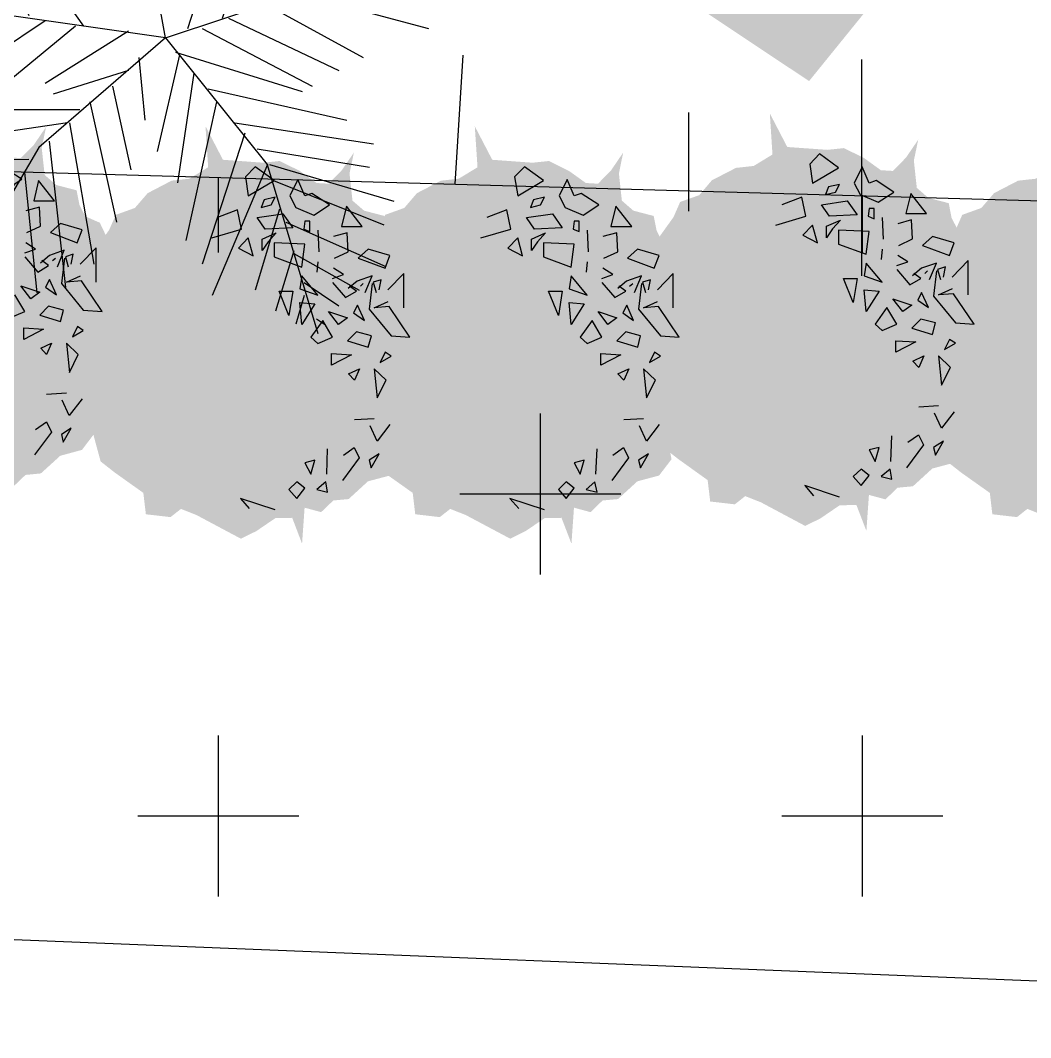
# Model space of a CAD drawing. Header units: millimetres. Extents: x 1933 to 24107, y 1228 to 18074.
# Drawn here: x 21307 to 22303, y 1228 to 2231 of the extents above; entities that cross this region are included whole.
import ezdxf

# ---------------------------------------------------------------- set-up
doc = ezdxf.new("R2010")
doc.units = ezdxf.units.MM
doc.layers.add('marc det', color=74, linetype='Continuous', lineweight=18)
doc.styles.add('ATTR', font='romans.shx', dxfattribs={"width": 0.8, "height": 0.470416})

# ---------------------------------------------------------------- blocks, each defined once
blk = doc.blocks.new('fff')
at = {"color": 93}
for p, q in [((80799.9, 23710.9), (80683.3, 24344.1)), ((80686.8, 24306.7), (80654.6, 24332.5)), ((80698.9, 24286.1), (80727, 24332.5)), ((80702.9, 24234.5), (80610.4, 24296.4)), ((80715, 24193.2), (80771.3, 24260.3)), ((80735.1, 24110.7), (80851.8, 24244.8)), ((80719, 24152), (80558.1, 24229.3)), ((80743.1, 24017.9), (80916.2, 24229.3)), ((80743.1, 24023), (80525.9, 24162.3)), ((80767.3, 23894.1), (80896, 24131.3)), ((80759.2, 23925), (80493.7, 24105.5)), ((81099.8, 23810.9), (81333.1, 24110.8)), ((81101.3, 23811.5), (81145.5, 24110.7)), ((81290.4, 24115.9), (81302.4, 24074.6)), ((81230, 24090.1), (81266.2, 24028.2)), ((80980.5, 23775.4), (81057, 24059.1)), ((81044.9, 23790.9), (81105.3, 24069.4)), ((81189.8, 24074.6), (81213.9, 23961.1)), ((81153.6, 24054), (81161.6, 23894.1)), ((81286.3, 24043.6), (81366.8, 24054)), ((80260.3, 23945.6), (80252.3, 24033.3)), ((80316.6, 24028.2), (80328.7, 23883.7)), ((80405.2, 24023), (80529.9, 23754.8)), ((80373, 24002.4), (80413.2, 23796.1)), ((80787.4, 23785.7), (80900.1, 24007.5)), ((80912.1, 23749.6), (80996.6, 24002.4)), ((80450.1, 23760.9), (80216.8, 23994.2)), ((80638.5, 23734.2), (80457.5, 23992.1)), ((80843.7, 23729), (80924.2, 23981.7)), ((81250.1, 23997.2), (81342.7, 23986.9)), ((80529.9, 23976.6), (80767.3, 23863.1)), ((80272.4, 23930.2), (80179.8, 23914.7)), ((81201.8, 23930.2), (81334.6, 23909.5)), ((81169.6, 23894.1), (81342.7, 23832.2)), ((80348.8, 23863.1), (80187.9, 23832.2)), ((80570.1, 23863.1), (80787.4, 23765.1)), ((81129.4, 23847.6), (81334.6, 23780.6)), ((80799.9, 23710.9), (81099.8, 23810.9)), ((80429.3, 23780.6), (80220.1, 23770.3)), ((81069.1, 23796.1), (81318.5, 23729)), ((80799.9, 23710.9), (80450.1, 23760.9)), ((81000.7, 23775.4), (81189.8, 23672.3)), ((80485.6, 23749.6), (80268.4, 23646.5)), ((80562.1, 23744.5), (80377, 23620.7)), ((80924.2, 23749.6), (81141.5, 23646.5)), ((80622.4, 23734.2), (80465.5, 23605.2)), ((80727, 23723.8), (80562.1, 23620.7)), ((80871.9, 23729), (81089.2, 23615.5)), ((80799.9, 23710.9), (80550, 23494.4)), ((80799.9, 23710.9), (80999.9, 23461)), ((80827.6, 23677.4), (80783.4, 23486.6)), ((80819.6, 23682.6), (81069.1, 23605.2)), ((80747.2, 23672.3), (80759.2, 23548.5)), ((80727, 23646.5), (80578.2, 23600)), ((80855.8, 23641.3), (80823.6, 23424.7)), ((80694.9, 23615.5), (80731.1, 23450.4)), ((80884, 23610.4), (81157.6, 23548.5)), ((80650.6, 23584.6), (80702.9, 23347.3)), ((80900.1, 23584.6), (80839.7, 23311.2)), ((80630.5, 23569.1), (80465.5, 23569.1)), ((80606.3, 23543.3), (80324.7, 23502)), ((80610.4, 23543.3), (80658.7, 23264.7)), ((80936.3, 23543.3), (81209.9, 23502)), ((80956.4, 23522.7), (80871.9, 23264.7)), ((80570.1, 23507.2), (80602.3, 23218.3)), ((80550, 23494.4), (80383.4, 23211.1)), ((80980.5, 23491.7), (81201.8, 23455.6)), ((80529.9, 23471.1), (80328.7, 23465.9)), ((81000.7, 23460.8), (80892, 23202.8)), ((80999.9, 23461), (81099.8, 23127.8)), ((81004.7, 23460.8), (81250.1, 23388.5)), ((80521.8, 23445.3), (80546, 23208)), ((80501.7, 23419.5), (80352.8, 23424.7)), ((81012.7, 23429.8), (81230, 23342.1)), ((80485.6, 23388.5), (80324.7, 23362.8)), ((80477.6, 23367.9), (80489.7, 23223.5)), ((81024.8, 23373.1), (80976.5, 23213.2)), ((81036.9, 23347.3), (81234, 23259.6)), ((80457.5, 23331.8), (80328.7, 23316.3)), ((80437.3, 23300.9), (80445.4, 23218.3)), ((81053, 23290.5), (81016.7, 23171.9)), ((81053, 23285.4), (81181.7, 23213.2)), ((80417.2, 23269.9), (80344.8, 23239)), ((81073.1, 23228.6), (81141.5, 23182.2)), ((81073.1, 23202.8), (81057, 23146.1)), ((81097.2, 23156.4), (81113.3, 23146.1))]:
    blk.add_line(p, q, dxfattribs=at)
at = {"color": 93, "style": 'ATTR', "width": 0.8, "flags": 9}
blk.add_attdef('ESTCODE', (80799.9, 23710.9), '', height=0.00304, dxfattribs=at)

msp = doc.modelspace()

# ---------------------------------------------------------------- hatches: boundary and pattern name
h = msp.add_hatch(color=30)
h.set_gradient(color1=(250, 136, 5), one_color=1, tint=1, name='INVCURVED')
h.paths.add_polyline_path([(22024.3, 2589.3), (21880.8, 2625.1), (21809, 2517.5), (21653.5, 2326.3), (21761.2, 2278.5)])
h.paths.add_polyline_path([(22287.5, 2421.9), (22144, 2493.6), (21976.5, 2242.6), (22084.2, 2170.9)])
h = msp.add_hatch()
h.set_pattern_fill('CROSS', color=92, scale=50, style=0)
h.set_pattern_definition([(0, (-364657.85, -207469.06), (317.5, 317.5), [158.75, -476.25]), (90, (-364578.47, -207548.43), (-317.5, 317.5), [158.75, -476.25])])
h.paths.add_polyline_path([(16430.1, 2218.9, 0.281353), (17013.3, 1497.4), (23693.5, 1227.6), (23731, 2012.8)])
at = {"layer": 'marc det'}
for points in [[(21073.3, 1854.3), (21082.2, 1821), (21096.2, 1810.1), (21124.4, 1790.1), (21126.8, 1769), (21151.1, 1766.2), (21161.4, 1774.3), (21176.8, 1768.2), (21220.6, 1744.8), (21235.7, 1752.4), (21254.5, 1765.2), (21271.1, 1765.4), (21280.8, 1740), (21283.3, 1775.4), (21299.6, 1771), (21311.6, 1782.5), (21326.8, 1784), (21345.9, 1801.4), (21367.3, 1807.2), (21379.5, 1823.3), (21377.2, 1835), (21386.1, 1850.4), (21406, 1857.4), (21431.2, 1862.3), (21412.3, 1867.7), (21397.1, 1884.5), (21403.7, 1905.6), (21412.8, 1919.5), (21407, 1936.7), (21407, 1954.9), (21420.1, 1966.6), (21405, 1971.3), (21394.1, 1990.4), (21394.9, 2010.3), (21384.9, 2031.2), (21370.6, 2037.5), (21364.9, 2048.5), (21362, 2063.2), (21342, 2068.4), (21330.5, 2078.3), (21327.6, 2105.1), (21331.9, 2125.7), (21319.9, 2108.1), (21307.1, 2095), (21295.1, 2095.6), (21278.5, 2107.6), (21258.8, 2117.4), (21242.5, 2115.7), (21202.8, 2118.6), (21185.6, 2151.7), (21188.2, 2111.1), (21169.7, 2099.9), (21152.3, 2098), (21128.6, 2085.7), (21116, 2071.1), (21097.2, 2064.3), (21090.7, 2049.3), (21076.7, 2029.9), (21078.3, 2013.8), (21051.3, 2014.2), (21072.5, 1997.1), (21055.9, 1990.8), (21051.6, 1982.3), (21045.7, 1962), (21050.5, 1957.8), (21053.2, 1920.3), (21046.9, 1909.9), (21054.1, 1891.6), (21052.1, 1877.5), (21033.5, 1863.2), (21012.4, 1849.9), (21032.7, 1855.4), (21061.3, 1861)], [(21933.1, 1841.6), (21942, 1808.4), (21956.1, 1797.5), (21984.2, 1777.4), (21986.7, 1756.3), (22011, 1753.5), (22021.2, 1761.6), (22036.7, 1755.5), (22080.4, 1732.2), (22095.5, 1739.7), (22114.4, 1752.6), (22130.9, 1752.8), (22140.7, 1727.3), (22143.2, 1762.8), (22159.5, 1758.4), (22171.5, 1769.9), (22186.6, 1771.3), (22205.7, 1788.8), (22227.1, 1794.5), (22239.4, 1810.6), (22237.1, 1822.3), (22245.9, 1837.8), (22265.9, 1844.7), (22291, 1849.7), (22272.2, 1855.1), (22257, 1871.9), (22263.5, 1892.9), (22272.7, 1906.9), (22266.9, 1924), (22266.9, 1942.3), (22280, 1954), (22264.9, 1958.6), (22254, 1977.8), (22254.8, 1997.7), (22244.8, 2018.5), (22230.5, 2024.9), (22224.7, 2035.9), (22221.9, 2050.5), (22201.8, 2055.7), (22190.4, 2065.6), (22187.5, 2092.5), (22191.8, 2113.1), (22179.8, 2095.5), (22167, 2082.3), (22155, 2083), (22138.4, 2095), (22118.6, 2104.8), (22102.4, 2103.1), (22062.7, 2105.9), (22045.5, 2139), (22048.1, 2098.5), (22029.6, 2087.2), (22012.1, 2085.3), (21988.4, 2073.1), (21975.9, 2058.4), (21957.1, 2051.7), (21950.5, 2036.7), (21936.5, 2017.2), (21938.1, 2001.1), (21911.2, 2001.6), (21932.3, 1984.4), (21915.8, 1978.1), (21911.5, 1969.7), (21905.5, 1949.4), (21910.4, 1945.2), (21913, 1907.6), (21906.8, 1897.3), (21913.9, 1878.9), (21912, 1864.8), (21893.4, 1850.6), (21872.3, 1837.3), (21892.6, 1842.8), (21921.1, 1848.4)], [(21376.7, 1829), (21385.7, 1795.8), (21399.7, 1784.8), (21427.8, 1764.8), (21430.3, 1743.7), (21454.6, 1740.9), (21464.9, 1749), (21480.3, 1742.9), (21524, 1719.6), (21539.2, 1727.1), (21558, 1739.9), (21574.6, 1740.2), (21584.3, 1714.7), (21586.8, 1750.2), (21603.1, 1745.8), (21615.1, 1757.3), (21630.2, 1758.7), (21649.3, 1776.2), (21670.8, 1781.9), (21683, 1798), (21680.7, 1809.7), (21689.5, 1825.1), (21709.5, 1832.1), (21734.6, 1837), (21715.8, 1842.5), (21700.6, 1859.3), (21707.2, 1880.3), (21716.3, 1894.3), (21710.5, 1911.4), (21710.5, 1929.6), (21723.6, 1941.4), (21708.5, 1946), (21697.6, 1965.1), (21698.4, 1985.1), (21688.4, 2005.9), (21674.1, 2012.2), (21668.4, 2023.3), (21665.5, 2037.9), (21645.5, 2043.1), (21634, 2053), (21631.1, 2079.8), (21635.4, 2100.4), (21623.4, 2082.9), (21610.6, 2069.7), (21598.6, 2070.4), (21582, 2082.3), (21562.3, 2092.1), (21546, 2090.4), (21506.3, 2093.3), (21489.1, 2126.4), (21491.7, 2085.9), (21473.2, 2074.6), (21455.7, 2072.7), (21432.1, 2060.4), (21419.5, 2045.8), (21400.7, 2039), (21394.1, 2024.1), (21380.2, 2004.6), (21381.7, 1988.5), (21354.8, 1988.9), (21375.9, 1971.8), (21359.4, 1965.5), (21355.1, 1957.1), (21349.1, 1936.7), (21354, 1932.5), (21356.6, 1895), (21350.4, 1884.7), (21357.5, 1866.3), (21355.6, 1852.2), (21337, 1837.9), (21315.9, 1824.6), (21336.2, 1830.1), (21364.7, 1835.8)], [(21642.3, 1829), (21651.2, 1795.8), (21665.2, 1784.8), (21693.4, 1764.8), (21695.9, 1743.7), (21720.1, 1740.9), (21730.4, 1749), (21745.8, 1742.9), (21789.6, 1719.6), (21804.7, 1727.1), (21823.5, 1739.9), (21840.1, 1740.2), (21849.9, 1714.7), (21852.4, 1750.2), (21868.7, 1745.8), (21880.6, 1757.3), (21895.8, 1758.7), (21914.9, 1776.2), (21936.3, 1781.9), (21948.6, 1798), (21946.3, 1809.7), (21955.1, 1825.1), (21975.1, 1832.1), (22000.2, 1837), (21981.3, 1842.5), (21966.2, 1859.3), (21972.7, 1880.3), (21981.8, 1894.3), (21976.1, 1911.4), (21976, 1929.6), (21989.2, 1941.4), (21974, 1946), (21963.1, 1965.1), (21964, 1985.1), (21953.9, 2005.9), (21939.6, 2012.2), (21933.9, 2023.3), (21931, 2037.9), (21911, 2043.1), (21899.6, 2053), (21896.7, 2079.8), (21900.9, 2100.4), (21889, 2082.9), (21876.1, 2069.7), (21864.1, 2070.4), (21847.5, 2082.3), (21827.8, 2092.1), (21811.5, 2090.4), (21771.8, 2093.3), (21754.6, 2126.4), (21757.3, 2085.9), (21738.7, 2074.6), (21721.3, 2072.7), (21697.6, 2060.4), (21685.1, 2045.8), (21666.2, 2039), (21659.7, 2024.1), (21645.7, 2004.6), (21647.3, 1988.5), (21620.3, 1988.9), (21641.5, 1971.8), (21624.9, 1965.5), (21620.7, 1957.1), (21614.7, 1936.7), (21619.6, 1932.5), (21622.2, 1895), (21615.9, 1884.7), (21623.1, 1866.3), (21621.1, 1852.2), (21602.6, 1837.9), (21581.5, 1824.6), (21601.7, 1830.1), (21630.3, 1835.8)], [(22211.3, 1829), (22220.2, 1795.8), (22234.2, 1784.8), (22262.4, 1764.8), (22264.9, 1743.7), (22289.2, 1740.9), (22299.4, 1749), (22314.9, 1742.9), (22358.6, 1719.6), (22373.7, 1727.1), (22392.6, 1739.9), (22409.1, 1740.2), (22418.9, 1714.7), (22421.4, 1750.2), (22437.7, 1745.8), (22449.7, 1757.3), (22464.8, 1758.7), (22483.9, 1776.2), (22505.3, 1781.9), (22517.6, 1798), (22515.3, 1809.7), (22524.1, 1825.1), (22544.1, 1832.1), (22569.2, 1837), (22550.4, 1842.5), (22535.2, 1859.3), (22541.7, 1880.3), (22550.8, 1894.3), (22545.1, 1911.4), (22545.1, 1929.6), (22558.2, 1941.4), (22543, 1946), (22532.2, 1965.1), (22533, 1985.1), (22522.9, 2005.9), (22508.7, 2012.2), (22502.9, 2023.3), (22500, 2037.9), (22480, 2043.1), (22468.6, 2053), (22465.7, 2079.8), (22469.9, 2100.4), (22458, 2082.9), (22445.1, 2069.7), (22433.1, 2070.4), (22416.6, 2082.3), (22396.8, 2092.1), (22380.6, 2090.4), (22340.8, 2093.3), (22323.7, 2126.4), (22326.3, 2085.9), (22307.7, 2074.6), (22290.3, 2072.7), (22266.6, 2060.4), (22254.1, 2045.8), (22235.2, 2039), (22228.7, 2024.1), (22214.7, 2004.6), (22216.3, 1988.5), (22189.3, 1988.9), (22210.5, 1971.8), (22194, 1965.5), (22189.7, 1957.1), (22183.7, 1936.7), (22188.6, 1932.5), (22191.2, 1895), (22184.9, 1884.7), (22192.1, 1866.3), (22190.1, 1852.2), (22171.6, 1837.9), (22150.5, 1824.6), (22170.8, 1830.1), (22199.3, 1835.8)]]:
    msp.add_hatch(color=102, dxfattribs=at).paths.add_polyline_path(points)

# ---------------------------------------------------------------- linework, layer by layer
for p, q in [((16429.7, 2219), (23731, 2012.8)), ((21735.2, 2069.2), (21743.2, 2196.4)), ((22136.1, 1978.8), (22136.1, 2192.2)), ((21965.5, 2042.6), (21965.5, 2139.9)), ((17013.3, 1497.4), (23693.5, 1227.6))]:
    msp.add_line(p, q)
at = {"color": 96}
for p, q in [((22094.6, 2099.1), (22084.8, 2089.1)), ((22113.1, 2085.3), (22094.6, 2099.1)), ((22084.8, 2089.1), (22087.7, 2070.3)), ((21308, 2074.1), (21290.4, 2085.4)), ((21538.2, 2086.5), (21528.4, 2076.4)), ((21556.7, 2072.7), (21538.2, 2086.5)), ((21803.7, 2086.5), (21793.9, 2076.4)), ((21822.3, 2072.7), (21803.7, 2086.5)), ((22087.7, 2070.3), (22113.1, 2085.3)), ((22136.6, 2086.5), (22128.8, 2070.3)), ((22143.4, 2070.3), (22136.6, 2086.5)), ((21292.4, 2064.1), (21308, 2074.1)), ((21324.6, 2072.9), (21319.7, 2052.8)), ((21340.3, 2052.8), (21324.6, 2072.9)), ((21528.4, 2076.4), (21531.3, 2057.6)), ((21531.3, 2057.6), (21556.7, 2072.7)), ((21580.2, 2073.9), (21572.4, 2057.6)), ((21587.1, 2057.6), (21580.2, 2073.9)), ((21793.9, 2076.4), (21796.9, 2057.6)), ((21796.9, 2057.6), (21822.3, 2072.7)), ((21845.8, 2073.9), (21837.9, 2057.6)), ((21852.6, 2057.6), (21845.8, 2073.9)), ((22114.1, 2069), (22103.4, 2066.5)), ((22110.2, 2061.5), (22114.1, 2069)), ((22128.8, 2070.3), (22134.6, 2059)), ((22150.3, 2072.8), (22143.4, 2070.3)), ((22167.9, 2061.5), (22150.3, 2072.8)), ((21572.4, 2057.6), (21578.3, 2046.3)), ((21593.9, 2060.1), (21587.1, 2057.6)), ((21611.5, 2048.9), (21593.9, 2060.1)), ((21837.9, 2057.6), (21843.8, 2046.3)), ((21859.4, 2060.1), (21852.6, 2057.6)), ((21877, 2048.9), (21859.4, 2060.1)), ((22103.4, 2066.5), (22100.4, 2059)), ((22100.4, 2059), (22110.2, 2061.5)), ((22134.6, 2059), (22152.2, 2051.5)), ((22152.2, 2051.5), (22167.9, 2061.5)), ((22184.5, 2060.2), (22179.6, 2040.2)), ((22200.1, 2040.2), (22184.5, 2060.2)), ((21319.7, 2052.8), (21340.3, 2052.8)), ((21547, 2053.9), (21544, 2046.3)), ((21544, 2046.3), (21553.8, 2048.9)), ((21557.7, 2056.4), (21547, 2053.9)), ((21553.8, 2048.9), (21557.7, 2056.4)), ((21595.8, 2038.8), (21611.5, 2048.9)), ((21628.1, 2047.6), (21623.2, 2027.5)), ((21643.7, 2027.5), (21628.1, 2047.6)), ((21812.5, 2053.9), (21809.6, 2046.3)), ((21809.6, 2046.3), (21819.4, 2048.9)), ((21823.3, 2056.4), (21812.5, 2053.9)), ((21819.4, 2048.9), (21823.3, 2056.4)), ((21861.4, 2038.8), (21877, 2048.9)), ((21893.7, 2047.6), (21888.8, 2027.5)), ((21909.3, 2027.5), (21893.7, 2047.6)), ((22077, 2056.5), (22057.4, 2049)), ((22080.9, 2037.7), (22077, 2056.5)), ((22096.5, 2049), (22121.9, 2052.7)), ((22104.3, 2037.7), (22096.5, 2049)), ((22121.9, 2052.7), (22131.7, 2038.9)), ((21325.5, 2046.6), (21311.8, 2042.9)), ((21326.5, 2027.8), (21325.5, 2046.6)), ((21520.6, 2043.8), (21501, 2036.3)), ((21524.5, 2025), (21520.6, 2043.8)), ((21540.1, 2036.3), (21565.5, 2040.1)), ((21565.5, 2040.1), (21575.3, 2026.3)), ((21578.3, 2046.3), (21595.8, 2038.8)), ((21786.1, 2043.8), (21766.6, 2036.3)), ((21790, 2025), (21786.1, 2043.8)), ((21805.7, 2036.3), (21831.1, 2040.1)), ((21831.1, 2040.1), (21840.9, 2026.3)), ((21843.8, 2046.3), (21861.4, 2038.8)), ((22051.5, 2028.9), (22080.9, 2037.7)), ((22131.7, 2038.9), (22104.3, 2037.7)), ((22143.4, 2045.2), (22142.5, 2037.7)), ((22142.5, 2037.7), (22148.3, 2035.2)), ((22148.3, 2045.2), (22143.4, 2045.2)), ((22148.3, 2035.2), (22148.3, 2045.2)), ((22179.6, 2040.2), (22200.1, 2040.2)), ((21312.8, 2021.6), (21326.5, 2027.8)), ((21346, 2030.3), (21336.2, 2021.6)), ((21367.5, 2024.1), (21346, 2030.3)), ((21548, 2025), (21540.1, 2036.3)), ((21587.1, 2032.6), (21586.1, 2025)), ((21591.9, 2032.6), (21587.1, 2032.6)), ((21591.9, 2022.5), (21591.9, 2032.6)), ((21623.2, 2027.5), (21643.7, 2027.5)), ((21813.5, 2025), (21805.7, 2036.3)), ((21852.6, 2032.6), (21851.6, 2025)), ((21857.5, 2032.6), (21852.6, 2032.6)), ((21857.5, 2022.5), (21857.5, 2032.6)), ((21888.8, 2027.5), (21909.3, 2027.5)), ((22087.7, 2028.9), (22077.9, 2018.9)), ((22092.6, 2011.4), (22087.7, 2028.9)), ((22101.4, 2027.7), (22115.1, 2033.9)), ((22101.4, 2016.4), (22101.4, 2027.7)), ((22115.1, 2033.9), (22107.3, 2025.1)), ((22156.1, 2036.4), (22157.1, 2015.1)), ((22185.3, 2034), (22171.6, 2030.2)), ((22186.3, 2015.2), (22185.3, 2034)), ((21336.2, 2021.6), (21362.6, 2011.5)), ((21362.6, 2011.5), (21367.5, 2024.1)), ((21495.2, 2016.3), (21524.5, 2025)), ((21545, 2015), (21558.7, 2021.3)), ((21575.3, 2026.3), (21548, 2025)), ((21558.7, 2021.3), (21550.9, 2012.5)), ((21586.1, 2025), (21591.9, 2022.5)), ((21599.8, 2023.8), (21600.7, 2002.5)), ((21628.9, 2021.3), (21615.3, 2017.6)), ((21629.9, 2002.5), (21628.9, 2021.3)), ((21760.7, 2016.3), (21790, 2025)), ((21810.6, 2015), (21824.2, 2021.3)), ((21840.9, 2026.3), (21813.5, 2025)), ((21824.2, 2021.3), (21816.4, 2012.5)), ((21851.6, 2025), (21857.5, 2022.5)), ((21865.3, 2023.8), (21866.3, 2002.5)), ((21894.5, 2021.3), (21880.8, 2017.6)), ((21895.5, 2002.5), (21894.5, 2021.3)), ((22077.9, 2018.9), (22092.6, 2011.4)), ((22107.3, 2025.1), (22101.4, 2016.4)), ((22113.1, 2023.9), (22113.1, 2010.1)), ((22143.4, 2022.6), (22113.1, 2023.9)), ((22140.5, 2000.1), (22143.4, 2022.6)), ((22205.9, 2017.7), (22196.1, 2008.9)), ((22227.4, 2011.4), (22205.9, 2017.7)), ((21321.6, 2005.3), (21311.8, 2011.5)), ((21381.2, 2006.5), (21365.5, 1990.2)), ((21381.2, 1972.7), (21381.2, 2006.5)), ((21531.3, 2016.3), (21521.6, 2006.2)), ((21536.2, 1998.7), (21531.3, 2016.3)), ((21545, 2003.7), (21545, 2015)), ((21550.9, 2012.5), (21545, 2003.7)), ((21556.7, 2011.3), (21556.7, 1997.5)), ((21587.1, 2010), (21556.7, 2011.3)), ((21584.1, 1987.4), (21587.1, 2010)), ((21796.9, 2016.3), (21787.1, 2006.2)), ((21801.8, 1998.7), (21796.9, 2016.3)), ((21810.6, 2003.7), (21810.6, 2015)), ((21816.4, 2012.5), (21810.6, 2003.7)), ((21822.3, 2011.3), (21822.3, 1997.5)), ((21852.6, 2010), (21822.3, 2011.3)), ((21849.7, 1987.4), (21852.6, 2010)), ((22113.1, 2010.1), (22140.5, 2000.1)), ((22172.6, 2008.9), (22186.3, 2015.2)), ((22196.1, 2008.9), (22222.5, 1998.9)), ((22222.5, 1998.9), (22227.4, 2011.4)), ((21310.8, 2001.5), (21321.6, 2005.3)), ((21310.9, 1997.7), (21323.7, 1982.6)), ((21335.2, 1999), (21326.5, 1991.5)), ((21349.9, 2004), (21335.2, 1999)), ((21343.1, 1987.7), (21349.9, 2004)), ((21358.7, 2000.3), (21350.9, 1997.7)), ((21350.9, 1997.7), (21353.8, 1987.7)), ((21356.8, 1990.2), (21358.7, 2000.3)), ((21521.6, 2006.2), (21536.2, 1998.7)), ((21556.7, 1997.5), (21584.1, 1987.4)), ((21616.2, 1996.3), (21629.9, 2002.5)), ((21649.5, 2005.1), (21639.7, 1996.3)), ((21671, 1998.8), (21649.5, 2005.1)), ((21666.1, 1986.3), (21671, 1998.8)), ((21787.1, 2006.2), (21801.8, 1998.7)), ((21822.3, 1997.5), (21849.7, 1987.4)), ((21881.8, 1996.3), (21895.5, 2002.5)), ((21915, 2005.1), (21905.3, 1996.3)), ((21936.5, 1998.8), (21915, 2005.1)), ((21931.6, 1986.3), (21936.5, 1998.8)), ((22156.1, 2005.1), (22155.2, 1995.1)), ((22181.4, 1992.6), (22171.6, 1998.9)), ((21323.7, 1982.6), (21334.4, 1988.9)), ((21334.4, 1988.9), (21327.6, 1993.9)), ((21338.3, 1993.9), (21341.2, 1996.4)), ((21350, 1996.4), (21347.1, 1971.4)), ((21599.8, 1992.5), (21598.8, 1982.4)), ((21639.7, 1996.3), (21666.1, 1986.3)), ((21865.3, 1992.5), (21864.3, 1982.4)), ((21905.3, 1996.3), (21931.6, 1986.3)), ((22140.5, 1991.3), (22138.6, 1978.8)), ((22156.1, 1972.5), (22140.5, 1991.3)), ((22170.7, 1988.9), (22181.4, 1992.6)), ((22209.8, 1991.4), (22195.1, 1986.4)), ((22202.9, 1975.1), (22209.8, 1991.4)), ((22218.6, 1987.6), (22210.7, 1985.1)), ((22216.6, 1977.6), (22218.6, 1987.6)), ((22241.1, 1993.9), (22225.4, 1977.6)), ((22241.1, 1960), (22241.1, 1993.9)), ((21352, 1972.6), (21365.7, 1978.9)), ((21584.1, 1978.7), (21582.2, 1966.1)), ((21599.8, 1959.9), (21584.1, 1978.7)), ((21614.3, 1976.2), (21625, 1980)), ((21625, 1980), (21615.3, 1986.3)), ((21653.4, 1978.7), (21638.7, 1973.7)), ((21646.5, 1962.5), (21653.4, 1978.7)), ((21684.7, 1981.2), (21669, 1965)), ((21684.7, 1947.4), (21684.7, 1981.2)), ((21849.7, 1978.7), (21847.7, 1966.1)), ((21865.3, 1959.9), (21849.7, 1978.7)), ((21879.8, 1976.2), (21890.6, 1980)), ((21890.6, 1980), (21880.8, 1986.3)), ((21918.9, 1978.7), (21904.3, 1973.7)), ((21912.1, 1962.5), (21918.9, 1978.7)), ((21950.2, 1981.2), (21934.6, 1965)), ((21950.2, 1947.4), (21950.2, 1981.2)), ((22138.6, 1978.8), (22156.1, 1972.5)), ((22170.8, 1985), (22183.5, 1970)), ((22195.1, 1986.4), (22186.3, 1978.8)), ((22194.3, 1976.3), (22187.4, 1981.3)), ((22198.2, 1981.3), (22201.1, 1983.8)), ((22209.9, 1983.8), (22207, 1958.7)), ((22210.7, 1985.1), (22213.7, 1975.1)), ((21316.8, 1956.3), (21307, 1968.9)), ((21307, 1968.9), (21325.6, 1962.6)), ((21335.4, 1975.1), (21331.5, 1967.6)), ((21331.5, 1967.6), (21342.2, 1960.1)), ((21342.2, 1960.1), (21335.4, 1975.1)), ((21347.1, 1971.4), (21368.6, 1945)), ((21366.7, 1973.9), (21352, 1972.6)), ((21387.2, 1943.8), (21366.7, 1973.9)), ((21614.4, 1972.4), (21627.1, 1957.4)), ((21638.7, 1973.7), (21629.9, 1966.2)), ((21637.9, 1963.6), (21631, 1968.7)), ((21641.8, 1968.7), (21644.7, 1971.2)), ((21653.5, 1971.2), (21650.6, 1946.1)), ((21662.2, 1975), (21654.4, 1972.5)), ((21654.4, 1972.5), (21657.3, 1962.5)), ((21660.2, 1965), (21662.2, 1975)), ((21880, 1972.4), (21892.7, 1957.4)), ((21904.3, 1973.7), (21895.5, 1966.2)), ((21903.4, 1963.6), (21896.6, 1968.7)), ((21907.3, 1968.7), (21910.3, 1971.2)), ((21919.1, 1971.2), (21916.1, 1946.1)), ((21927.7, 1975), (21919.9, 1972.5)), ((21919.9, 1972.5), (21922.8, 1962.5)), ((21925.8, 1965), (21927.7, 1975)), ((22127.8, 1952.5), (22118, 1976.3)), ((22118, 1976.3), (22131.7, 1976.3)), ((22131.7, 1976.3), (22127.8, 1952.5)), ((22183.5, 1970), (22194.3, 1976.3)), ((21310.9, 1943.8), (21301.2, 1960.1)), ((21325.6, 1962.6), (21316.8, 1956.3)), ((21571.4, 1939.8), (21561.6, 1963.6)), ((21561.6, 1963.6), (21575.3, 1963.6)), ((21575.3, 1963.6), (21571.4, 1939.8)), ((21582.2, 1966.1), (21599.8, 1959.9)), ((21627.1, 1957.4), (21637.9, 1963.6)), ((21837, 1939.8), (21827.2, 1963.6)), ((21827.2, 1963.6), (21840.9, 1963.6)), ((21840.9, 1963.6), (21837, 1939.8)), ((21847.7, 1966.1), (21865.3, 1959.9)), ((21892.7, 1957.4), (21903.4, 1963.6)), ((22138.6, 1965), (22153.2, 1963.7)), ((22140.5, 1943.7), (22138.6, 1965)), ((22153.2, 1963.7), (22140.5, 1943.7)), ((22195.2, 1962.5), (22191.3, 1955)), ((22202.1, 1947.5), (22195.2, 1962.5)), ((22207, 1958.7), (22228.5, 1932.4)), ((22211.9, 1960), (22225.5, 1966.2)), ((22226.5, 1961.2), (22211.9, 1960)), ((22247.1, 1931.2), (22226.5, 1961.2)), ((21334.4, 1948.8), (21325.6, 1940)), ((21349.1, 1945), (21334.4, 1948.8)), ((21582.2, 1952.4), (21596.8, 1951.1)), ((21584.1, 1931), (21582.2, 1952.4)), ((21596.8, 1951.1), (21584.1, 1931)), ((21638.9, 1949.8), (21635, 1942.3)), ((21645.7, 1934.8), (21638.9, 1949.8)), ((21655.5, 1947.3), (21669.2, 1953.6)), ((21670.2, 1948.6), (21655.5, 1947.3)), ((21690.7, 1918.5), (21670.2, 1948.6)), ((21847.7, 1952.4), (21862.4, 1951.1)), ((21849.7, 1931), (21847.7, 1952.4)), ((21862.4, 1951.1), (21849.7, 1931)), ((21904.4, 1949.8), (21900.5, 1942.3)), ((21911.2, 1934.8), (21904.4, 1949.8)), ((21921, 1947.3), (21934.7, 1953.6)), ((21935.7, 1948.6), (21921, 1947.3)), ((21956.2, 1918.5), (21935.7, 1948.6)), ((22161, 1947.5), (22149.3, 1931.2)), ((22170.8, 1931.2), (22161, 1947.5)), ((22176.7, 1943.7), (22166.9, 1956.2)), ((22166.9, 1956.2), (22185.5, 1950)), ((22185.5, 1950), (22176.7, 1943.7)), ((22191.3, 1955), (22202.1, 1947.5)), ((21296.3, 1937.5), (21310.9, 1943.8)), ((21325.6, 1940), (21346.1, 1933.8)), ((21346.1, 1933.8), (21349.1, 1945)), ((21368.6, 1945), (21387.2, 1943.8)), ((21620.3, 1931), (21610.5, 1943.6)), ((21610.5, 1943.6), (21629.1, 1937.3)), ((21629.1, 1937.3), (21620.3, 1931)), ((21635, 1942.3), (21645.7, 1934.8)), ((21650.6, 1946.1), (21672.1, 1919.8)), ((21885.8, 1931), (21876.1, 1943.6)), ((21876.1, 1943.6), (21894.6, 1937.3)), ((21894.6, 1937.3), (21885.8, 1931)), ((21900.5, 1942.3), (21911.2, 1934.8)), ((21916.1, 1946.1), (21937.6, 1919.8)), ((21310, 1916.2), (21310, 1927.5)), ((21310, 1927.5), (21329.5, 1926.2)), ((21362.8, 1928.8), (21357.9, 1918.7)), ((21368.6, 1925), (21362.8, 1928.8)), ((21604.7, 1934.8), (21592.9, 1918.5)), ((21614.4, 1918.5), (21604.7, 1934.8)), ((21870.2, 1934.8), (21858.5, 1918.5)), ((21880, 1918.5), (21870.2, 1934.8)), ((22149.3, 1931.2), (22156.1, 1924.9)), ((22156.1, 1924.9), (22170.8, 1931.2)), ((22194.3, 1936.2), (22185.5, 1927.4)), ((22185.5, 1927.4), (22206, 1921.1)), ((22208.9, 1932.4), (22194.3, 1936.2)), ((22206, 1921.1), (22208.9, 1932.4)), ((22228.5, 1932.4), (22247.1, 1931.2)), ((21329.5, 1926.2), (21310, 1916.2)), ((21357.9, 1918.7), (21368.6, 1925)), ((21592.9, 1918.5), (21599.8, 1912.2)), ((21599.8, 1912.2), (21614.4, 1918.5)), ((21637.9, 1923.5), (21629.1, 1914.8)), ((21652.6, 1919.8), (21637.9, 1923.5)), ((21649.6, 1908.5), (21652.6, 1919.8)), ((21672.1, 1919.8), (21690.7, 1918.5)), ((21858.5, 1918.5), (21865.3, 1912.2)), ((21865.3, 1912.2), (21880, 1918.5)), ((21903.4, 1923.5), (21894.6, 1914.8)), ((21918.1, 1919.8), (21903.4, 1923.5)), ((21915.2, 1908.5), (21918.1, 1919.8)), ((21937.6, 1919.8), (21956.2, 1918.5)), ((21326.6, 1907.4), (21337.3, 1912.5)), ((21332.4, 1901.2), (21326.6, 1907.4)), ((21337.3, 1912.5), (21332.4, 1901.2)), ((21352, 1912.5), (21354.9, 1883.6)), ((21363.7, 1901.2), (21352, 1912.5)), ((21629.1, 1914.8), (21649.6, 1908.5)), ((21894.6, 1914.8), (21915.2, 1908.5)), ((22169.8, 1903.6), (22169.8, 1914.9)), ((22169.8, 1914.9), (22189.4, 1913.6)), ((22189.4, 1913.6), (22169.8, 1903.6)), ((22222.6, 1916.1), (22217.7, 1906.1)), ((22217.7, 1906.1), (22228.5, 1912.4)), ((22228.5, 1912.4), (22222.6, 1916.1)), ((21354.9, 1883.6), (21363.7, 1901.2)), ((21613.4, 1890.9), (21613.4, 1902.2)), ((21613.4, 1902.2), (21633, 1901)), ((21633, 1901), (21613.4, 1890.9)), ((21666.2, 1903.5), (21661.3, 1893.4)), ((21661.3, 1893.4), (21672.1, 1899.7)), ((21672.1, 1899.7), (21666.2, 1903.5)), ((21879, 1890.9), (21879, 1902.2)), ((21879, 1902.2), (21898.5, 1901)), ((21898.5, 1901), (21879, 1890.9)), ((21931.8, 1903.5), (21926.9, 1893.4)), ((21926.9, 1893.4), (21937.6, 1899.7)), ((21937.6, 1899.7), (21931.8, 1903.5)), ((22186.5, 1894.8), (22197.2, 1899.8)), ((22197.2, 1899.8), (22192.3, 1888.5)), ((22211.9, 1899.8), (22214.8, 1871)), ((22223.6, 1888.5), (22211.9, 1899.8)), ((21630.1, 1882.2), (21640.8, 1887.2)), ((21640.8, 1887.2), (21635.9, 1875.9)), ((21655.5, 1887.2), (21658.4, 1858.4)), ((21667.2, 1875.9), (21655.5, 1887.2)), ((21895.6, 1882.2), (21906.4, 1887.2)), ((21906.4, 1887.2), (21901.5, 1875.9)), ((21921, 1887.2), (21924, 1858.4)), ((21932.8, 1875.9), (21921, 1887.2)), ((22192.3, 1888.5), (22186.5, 1894.8)), ((22214.8, 1871), (22223.6, 1888.5)), ((21635.9, 1875.9), (21630.1, 1882.2)), ((21901.5, 1875.9), (21895.6, 1882.2)), ((21658.4, 1858.4), (21667.2, 1875.9)), ((21924, 1858.4), (21932.8, 1875.9)), ((21332.4, 1862.3), (21352, 1863.6)), ((21354.8, 1841.1), (21347.9, 1856.1)), ((21367.5, 1857.4), (21354.8, 1841.1)), ((22192.3, 1849.7), (22211.9, 1850.9)), ((21635.9, 1837.1), (21655.5, 1838.3)), ((21901.5, 1837.1), (21921, 1838.3)), ((22214.7, 1828.5), (22207.8, 1843.5)), ((22227.4, 1844.7), (22214.7, 1828.5)), ((21321.6, 1827.3), (21332.3, 1834.8)), ((21332.3, 1834.8), (21337.2, 1824.8)), ((21356.8, 1828.6), (21347, 1822.3)), ((21348.9, 1814.8), (21356.8, 1828.6)), ((21658.3, 1815.8), (21651.4, 1830.9)), ((21671, 1832.1), (21658.3, 1815.8)), ((21923.8, 1815.8), (21917, 1830.9)), ((21936.5, 1832.1), (21923.8, 1815.8)), ((21337.2, 1824.8), (21320.6, 1802.2)), ((21347, 1822.3), (21348.9, 1814.8)), ((22164.9, 1795.8), (22165.9, 1820.9)), ((22181.4, 1814.7), (22192.2, 1822.2)), ((22192.2, 1822.2), (22197.1, 1812.2)), ((22216.6, 1815.9), (22206.8, 1809.7)), ((22208.8, 1802.1), (22216.6, 1815.9)), ((21608.6, 1783.2), (21609.5, 1808.2)), ((21625, 1802), (21635.8, 1809.6)), ((21635.8, 1809.6), (21640.7, 1799.5)), ((21874.1, 1783.2), (21875.1, 1808.2)), ((21890.6, 1802), (21901.3, 1809.6)), ((21901.3, 1809.6), (21906.2, 1799.5)), ((22153.2, 1809.6), (22143.4, 1807.1)), ((22143.4, 1807.1), (22149.3, 1795.8)), ((22149.3, 1795.8), (22153.2, 1809.6)), ((22197.1, 1812.2), (22180.4, 1789.6)), ((22206.8, 1809.7), (22208.8, 1802.1)), ((21596.8, 1796.9), (21587.1, 1794.4)), ((21592.9, 1783.2), (21596.8, 1796.9)), ((21640.7, 1799.5), (21624.1, 1777)), ((21660.2, 1803.3), (21650.5, 1797)), ((21650.5, 1797), (21652.4, 1789.5)), ((21652.4, 1789.5), (21660.2, 1803.3)), ((21862.4, 1796.9), (21852.6, 1794.4)), ((21858.5, 1783.2), (21862.4, 1796.9)), ((21906.2, 1799.5), (21889.6, 1777)), ((21925.8, 1803.3), (21916, 1797)), ((21916, 1797), (21918, 1789.5)), ((21918, 1789.5), (21925.8, 1803.3)), ((21587.1, 1794.4), (21592.9, 1783.2)), ((21852.6, 1794.4), (21858.5, 1783.2)), ((22135.6, 1788.3), (22127.8, 1780.8)), ((22143.4, 1782), (22135.6, 1788.3)), ((22164, 1788.3), (22155.2, 1780.8)), ((22165.9, 1778.3), (22164, 1788.3)), ((22127.8, 1780.8), (22135.6, 1772)), ((22135.6, 1772), (22143.4, 1782)), ((22155.2, 1780.8), (22165.9, 1778.3)), ((21579.2, 1775.7), (21571.4, 1768.1)), ((21571.4, 1768.1), (21579.2, 1759.4)), ((21587.1, 1769.4), (21579.2, 1775.7)), ((21579.2, 1759.4), (21587.1, 1769.4)), ((21607.6, 1775.7), (21598.8, 1768.1)), ((21598.8, 1768.1), (21609.5, 1765.6)), ((21609.5, 1765.6), (21607.6, 1775.7)), ((21844.8, 1775.7), (21837, 1768.1)), ((21837, 1768.1), (21844.8, 1759.4)), ((21852.6, 1769.4), (21844.8, 1775.7)), ((21844.8, 1759.4), (21852.6, 1769.4)), ((21873.1, 1775.7), (21864.3, 1768.1)), ((21864.3, 1768.1), (21875.1, 1765.6)), ((21875.1, 1765.6), (21873.1, 1775.7)), ((22079.9, 1772), (22088.7, 1762)), ((22114.1, 1760.7), (22079.9, 1772)), ((21523.5, 1759.4), (21532.3, 1749.3)), ((21557.7, 1748.1), (21523.5, 1759.4)), ((21789.1, 1759.4), (21797.9, 1749.3)), ((21823.3, 1748.1), (21789.1, 1759.4))]:
    msp.add_line(p, q, dxfattribs=at)

# ---------------------------------------------------------------- block references
at = {"xscale": 0.4999999999881766, "yscale": 0.4999999999881766, "zscale": 0.4999999999881766}
msp.add_blockref('fff', (-17838.5, -9576.6), dxfattribs=at)
at = {"color": 92, "xscale": 0.4999999999881766, "yscale": 0.4999999999881766, "zscale": 0.4999999999881766}
msp.add_blockref('fff', (-18950.2, -9641.9), dxfattribs=at)

doc.saveas('drawing.dxf')
